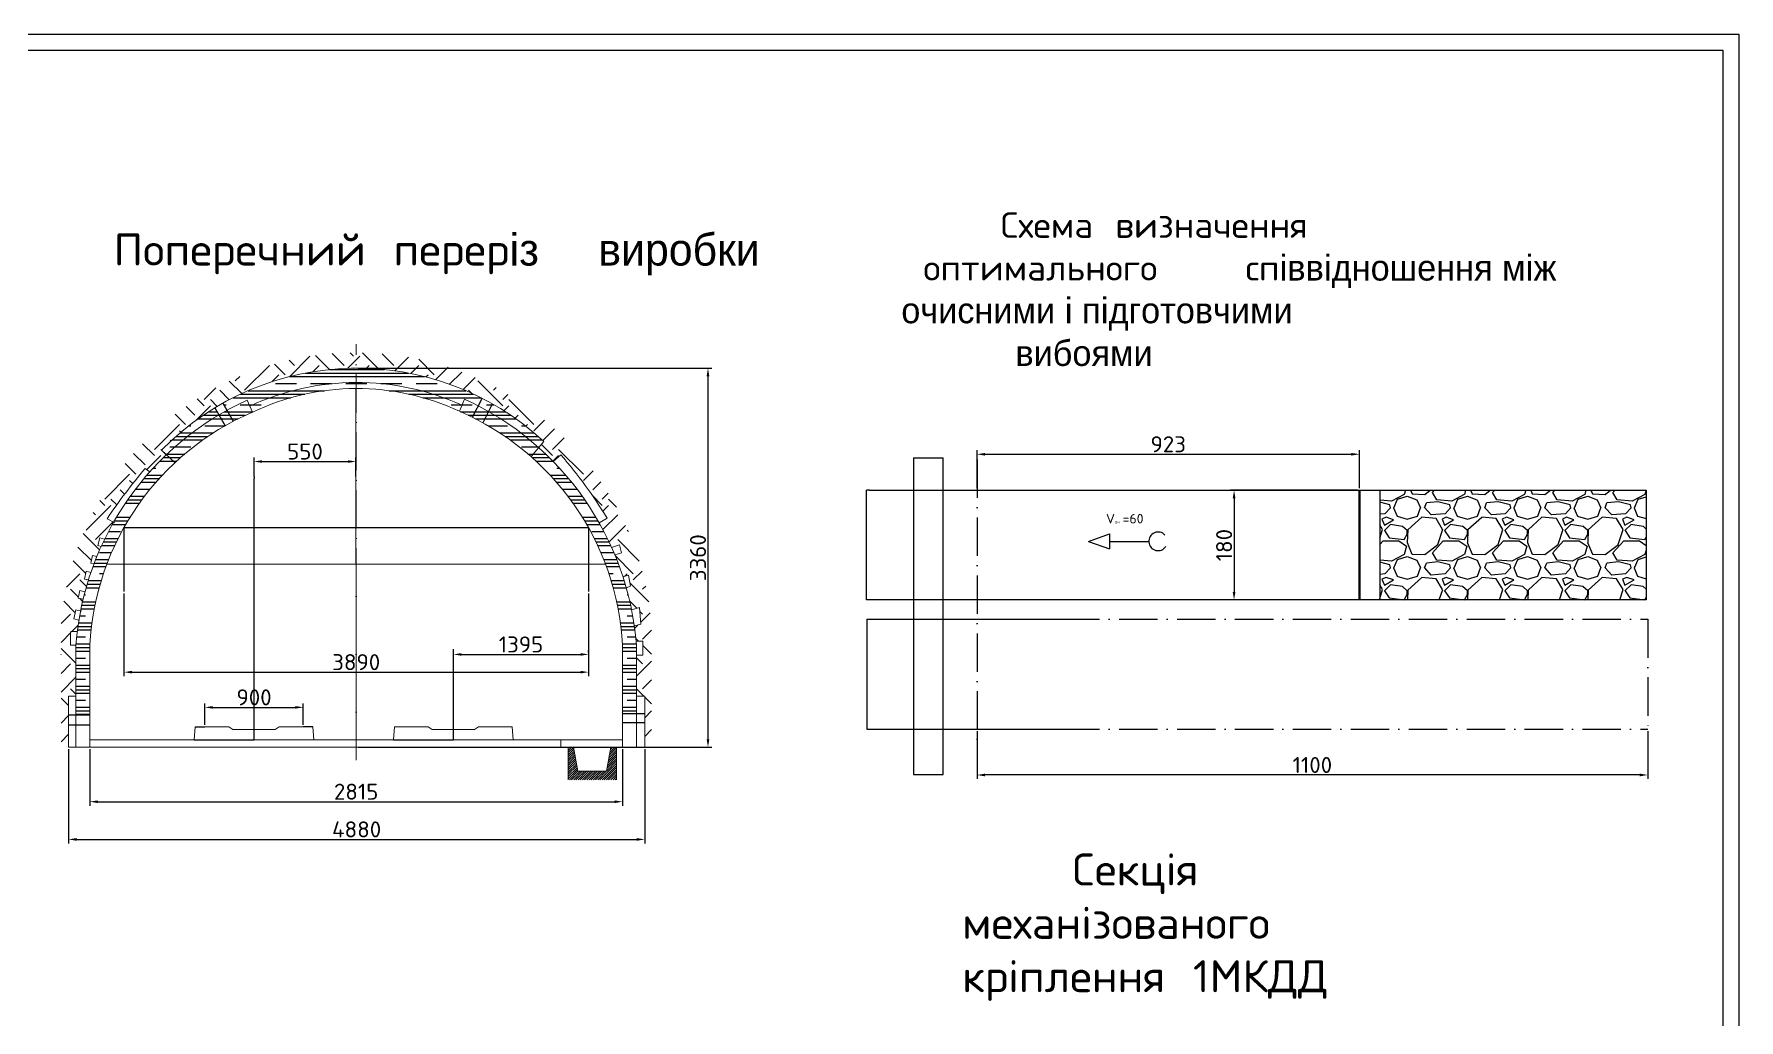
# Model space of a CAD drawing. Header units: millimetres. Extents: x 71 to 912, y 29 to 623.
# Drawn here: x 379 to 912, y 315 to 623 of the extents above; entities that cross this region are included whole.
import ezdxf

# ---------------------------------------------------------------- set-up
doc = ezdxf.new("R2010")
doc.units = ezdxf.units.MM
doc.linetypes.add('ACAD_ISO10W100', pattern=[18, 12, -3, 0, -3])
doc.layers.get('0').update_dxf_attribs({"lineweight": 9})
doc.layers.get('Defpoints').update_dxf_attribs({"lineweight": 9})
doc.layers.add('1', color=7, linetype='Continuous')
doc.layers.add('Заповнення породою простору', color=210, linetype='Continuous', lineweight=30)
doc.layers.add('Рамка', color=7, linetype='Continuous', lineweight=9)
doc.styles.get("Standard").update_dxf_attribs({"font": 'txt.shx'})
doc.dimstyles.new('ISO-25', dxfattribs={"dimtxt": 2.5, "dimasz": 2.5, "dimexe": 1.25, "dimexo": 0.625, "dimtad": 1, "dimtxsty": 'Standard', "dimcen": 2.5, "dimadec": 0, "dimazin": 0, "dimtfac": 1, "dimtmove": 0, "dimatfit": 3, "dimfxl": 1, "dimarcsym": 0})

# ---------------------------------------------------------------- blocks, each defined once
blk = doc.blocks.new('*D58')
at = {"layer": 'Defpoints', "color": 0, "transparency": 16777216}
for p in [(793.11, 491.75), (673.63, 480.5), (793.11, 480.5)]:
    blk.add_point(p, dxfattribs=at)
at = {"layer": 'Заповнення породою простору', "color": 0, "lineweight": -2, "transparency": 16777216}
for p, q in [((673.63, 481.12), (673.63, 493)), ((676.13, 491.75), (790.61, 491.75)), ((793.11, 481.12), (793.11, 493))]:
    blk.add_line(p, q, dxfattribs=at)
at = {"layer": 'Заповнення породою простору', "color": 0, "transparency": 16777216}
for points in [[(676.13, 492.16), (676.13, 491.33), (673.63, 491.75)], [(790.61, 492.16), (790.61, 491.33), (793.11, 491.75)]]:
    blk.add_solid(points, dxfattribs=at)
at = {"layer": 'Заповнення породою простору', "color": 0, "lineweight": 30, "transparency": 16777216, "insert": (733.37, 494.87), "char_height": 2.5, "attachment_point": 5}
blk.add_mtext('{\\H2x;923}', dxfattribs=at)
blk = doc.blocks.new('*D59')
at = {"layer": 'Defpoints', "color": 0, "transparency": 16777216}
for p in [(793.11, 480.5), (753.94, 446.22), (793.11, 446.22)]:
    blk.add_point(p, dxfattribs=at)
at = {"layer": 'Заповнення породою простору', "color": 0, "lineweight": -2, "transparency": 16777216}
for p, q in [((792.49, 480.5), (752.69, 480.5)), ((753.94, 478), (753.94, 448.72)), ((792.49, 446.22), (752.69, 446.22))]:
    blk.add_line(p, q, dxfattribs=at)
at = {"layer": 'Заповнення породою простору', "color": 0, "transparency": 16777216}
for points in [[(753.52, 478), (754.36, 478), (753.94, 480.5)], [(753.52, 448.72), (754.36, 448.72), (753.94, 446.22)]]:
    blk.add_solid(points, dxfattribs=at)
at = {"layer": 'Заповнення породою простору', "color": 0, "lineweight": 30, "transparency": 16777216, "insert": (750.82, 463.36), "char_height": 2.5, "attachment_point": 5, "rotation": 90}
blk.add_mtext('{\\H2x;180}', dxfattribs=at)
blk = doc.blocks.new('*D60')
at = {"layer": 'Defpoints', "color": 0, "transparency": 16777216}
for p in [(673.63, 405.9), (883.18, 405.9), (673.63, 391.55)]:
    blk.add_point(p, dxfattribs=at)
at = {"layer": 'Заповнення породою простору', "color": 0, "lineweight": -2, "transparency": 16777216}
for p, q in [((673.63, 405.27), (673.63, 390.3)), ((883.18, 405.27), (883.18, 390.3)), ((880.68, 391.55), (676.13, 391.55))]:
    blk.add_line(p, q, dxfattribs=at)
at = {"layer": 'Заповнення породою простору', "color": 0, "transparency": 16777216}
for points in [[(676.13, 391.97), (676.13, 391.13), (673.63, 391.55)], [(880.68, 391.97), (880.68, 391.13), (883.18, 391.55)]]:
    blk.add_solid(points, dxfattribs=at)
at = {"layer": 'Заповнення породою простору', "color": 0, "lineweight": 30, "transparency": 16777216, "insert": (778.4, 394.67), "char_height": 2.5, "attachment_point": 5}
blk.add_mtext('{\\H2x;1100}', dxfattribs=at)
blk = doc.blocks.new('*D78')
at = {"layer": 'Defpoints', "color": 0, "transparency": 16777216}
for p in [(463.14, 412.68), (432.36, 406.56), (463.14, 406.56)]:
    blk.add_point(p, dxfattribs=at)
at = {"layer": 'Заповнення породою простору', "color": 0, "lineweight": -2, "transparency": 16777216}
for p, q in [((432.36, 407.18), (432.36, 413.93)), ((434.86, 412.68), (460.64, 412.68)), ((463.14, 407.18), (463.14, 413.93))]:
    blk.add_line(p, q, dxfattribs=at)
at = {"layer": 'Заповнення породою простору', "color": 0, "transparency": 16777216}
for points in [[(434.86, 413.09), (434.86, 412.26), (432.36, 412.68)], [(460.64, 413.09), (460.64, 412.26), (463.14, 412.68)]]:
    blk.add_solid(points, dxfattribs=at)
at = {"layer": 'Заповнення породою простору', "color": 0, "transparency": 16777216, "insert": (447.75, 415.8), "char_height": 2.5, "attachment_point": 5}
blk.add_mtext('{\\H2x;900}', dxfattribs=at)
blk = doc.blocks.new('*D79')
at = {"layer": 'Defpoints', "color": 0, "transparency": 16777216}
for p in [(479.58, 489.47), (447.75, 484.15), (479.58, 484.15)]:
    blk.add_point(p, dxfattribs=at)
at = {"layer": 'Заповнення породою простору', "color": 0, "lineweight": -2, "transparency": 16777216}
for p, q in [((447.75, 484.78), (447.75, 490.72)), ((479.58, 484.78), (479.58, 490.72)), ((450.25, 489.47), (477.08, 489.47))]:
    blk.add_line(p, q, dxfattribs=at)
at = {"layer": 'Заповнення породою простору', "color": 0, "transparency": 16777216}
for points in [[(450.25, 489.89), (450.25, 489.06), (447.75, 489.47)], [(477.08, 489.89), (477.08, 489.06), (479.58, 489.47)]]:
    blk.add_solid(points, dxfattribs=at)
at = {"layer": 'Заповнення породою простору', "color": 0, "transparency": 16777216, "insert": (463.66, 492.6), "char_height": 2.5, "attachment_point": 5}
blk.add_mtext('{\\H2x;550}', dxfattribs=at)
blk = doc.blocks.new('*D81')
at = {"layer": 'Defpoints', "color": 0, "transparency": 16777216}
for p in [(407.08, 448.82), (552.24, 448.82), (552.24, 423.67)]:
    blk.add_point(p, dxfattribs=at)
at = {"layer": 'Заповнення породою простору', "color": 0, "lineweight": -2, "transparency": 16777216}
for p, q in [((407.08, 448.2), (407.08, 422.42)), ((552.24, 448.2), (552.24, 422.42)), ((409.58, 423.67), (549.74, 423.67))]:
    blk.add_line(p, q, dxfattribs=at)
at = {"layer": 'Заповнення породою простору', "color": 0, "transparency": 16777216}
for points in [[(409.58, 424.09), (409.58, 423.26), (407.08, 423.67)], [(549.74, 424.09), (549.74, 423.26), (552.24, 423.67)]]:
    blk.add_solid(points, dxfattribs=at)
at = {"layer": 'Заповнення породою простору', "color": 0, "transparency": 16777216, "insert": (479.66, 426.8), "char_height": 2.5, "attachment_point": 5}
blk.add_mtext('{\\H2x;3890}', dxfattribs=at)
blk = doc.blocks.new('*D82')
at = {"layer": 'Defpoints', "color": 0, "transparency": 16777216}
for p in [(479.65, 518.63), (479.65, 400.22), (589.57, 400.22)]:
    blk.add_point(p, dxfattribs=at)
at = {"layer": 'Заповнення породою простору', "color": 0, "lineweight": -2, "transparency": 16777216}
for p, q in [((480.28, 518.63), (590.82, 518.63)), ((589.57, 516.13), (589.57, 402.72)), ((480.28, 400.22), (590.82, 400.22))]:
    blk.add_line(p, q, dxfattribs=at)
at = {"layer": 'Заповнення породою простору', "color": 0, "transparency": 16777216}
for points in [[(589.15, 516.13), (589.99, 516.13), (589.57, 518.63)], [(589.15, 402.72), (589.99, 402.72), (589.57, 400.22)]]:
    blk.add_solid(points, dxfattribs=at)
at = {"layer": 'Заповнення породою простору', "color": 0, "transparency": 16777216, "insert": (586.45, 459.42), "char_height": 2.5, "attachment_point": 5, "rotation": 90}
blk.add_mtext('{\\H2x;3360}', dxfattribs=at)
blk = doc.blocks.new('*D80')
at = {"layer": 'Defpoints', "color": 0, "transparency": 16777216}
for p in [(510.05, 429.21), (552.24, 429.21), (552.24, 429.21)]:
    blk.add_point(p, dxfattribs=at)
at = {"layer": 'Заповнення породою простору', "color": 0, "lineweight": -2, "transparency": 16777216}
for p, q in [((510.05, 429.84), (510.05, 430.46)), ((512.55, 429.21), (549.74, 429.21)), ((552.24, 429.84), (552.24, 430.46))]:
    blk.add_line(p, q, dxfattribs=at)
at = {"layer": 'Заповнення породою простору', "color": 0, "transparency": 16777216}
for points in [[(512.55, 429.63), (512.55, 428.8), (510.05, 429.21)], [(549.74, 429.63), (549.74, 428.8), (552.24, 429.21)]]:
    blk.add_solid(points, dxfattribs=at)
at = {"layer": 'Заповнення породою простору', "color": 0, "transparency": 16777216, "insert": (531.15, 432.34), "char_height": 2.5, "attachment_point": 5}
blk.add_mtext('{\\H2x;1395}', dxfattribs=at)
blk = doc.blocks.new('*D83')
at = {"layer": 'Defpoints', "color": 0, "transparency": 16777216}
for p in [(389.79, 400.22), (569.79, 400.22), (569.79, 371.42)]:
    blk.add_point(p, dxfattribs=at)
at = {"layer": 'Заповнення породою простору', "color": 0, "lineweight": -2, "transparency": 16777216}
for p, q in [((389.79, 399.59), (389.79, 370.17)), ((569.79, 399.59), (569.79, 370.17)), ((392.29, 371.42), (567.29, 371.42))]:
    blk.add_line(p, q, dxfattribs=at)
at = {"layer": 'Заповнення породою простору', "color": 0, "transparency": 16777216}
for points in [[(392.29, 371.84), (392.29, 371), (389.79, 371.42)], [(567.29, 371.84), (567.29, 371), (569.79, 371.42)]]:
    blk.add_solid(points, dxfattribs=at)
at = {"layer": 'Заповнення породою простору', "color": 0, "transparency": 16777216, "insert": (479.79, 374.55), "char_height": 2.5, "attachment_point": 5}
blk.add_mtext('{\\H2x;4880}', dxfattribs=at)
blk = doc.blocks.new('*D84')
at = {"layer": 'Defpoints', "color": 0, "transparency": 16777216}
for p in [(396.42, 400.22), (562.88, 400.22), (562.88, 383.2)]:
    blk.add_point(p, dxfattribs=at)
at = {"layer": 'Заповнення породою простору', "color": 0, "lineweight": -2, "transparency": 16777216}
for p, q in [((396.42, 399.59), (396.42, 381.95)), ((562.88, 399.59), (562.88, 381.95)), ((398.92, 383.2), (560.38, 383.2))]:
    blk.add_line(p, q, dxfattribs=at)
at = {"layer": 'Заповнення породою простору', "color": 0, "transparency": 16777216}
for points in [[(398.92, 383.62), (398.92, 382.78), (396.42, 383.2)], [(560.38, 383.62), (560.38, 382.78), (562.88, 383.2)]]:
    blk.add_solid(points, dxfattribs=at)
at = {"layer": 'Заповнення породою простору', "color": 0, "transparency": 16777216, "insert": (479.65, 386.33), "char_height": 2.5, "attachment_point": 5}
blk.add_mtext('{\\H2x;2815}', dxfattribs=at)

msp = doc.modelspace()

# ---------------------------------------------------------------- hatches: boundary and pattern name
h = msp.add_hatch()
h.set_pattern_fill('JIS_WOOD', color=0, scale=0.681592, style=0)
h.set_pattern_definition([(45, (-2050.81386, -1163.513), (-0.34079597, 0.34079597), [])])
h.paths.add_polyline_path([(547.528, 400.217), (545.924, 400.217), (545.924, 390.046), (560.999, 390.046), (560.999, 400.217), (559.268, 400.217), (557.915, 392.717), (548.873, 392.717)])
at = {"layer": '1'}
h = msp.add_hatch(dxfattribs=at)
h.set_pattern_fill('EARTH', color=0, scale=1.730706, angle=45, style=0)
h.set_pattern_definition([(45, (-1293.017, -2055.656), (1e-15, 15.542187), [10.989986, -10.989986]), (45, (-1295.931, -2052.742), (1e-15, 15.542187), [10.989986, -10.989986]), (45, (-1298.845, -2049.827), (1e-15, 15.542187), [10.989986, -10.989986]), (135, (-1298.845, -2047.885), (-15.542187, 1e-15), [10.989986, -10.989986]), (135, (-1295.931, -2044.97), (-15.542187, 1e-15), [10.989986, -10.989986]), (135, (-1293.017, -2042.056), (-15.542187, 1e-15), [10.989986, -10.989986])])
h.paths.add_polyline_path([(479.651, 518.632), (479.651, 523.505, 0.3900009), (387.433, 438.618), (387.433, 400.217), (389.791, 400.217), (389.791, 416.121), (392.063, 416.121), (392.063, 432.117), (390.366, 432.117), (390.366, 435.369), (390.481, 436.334), (392.49, 436.334, -0.0097624), (393.005, 439.891), (391.457, 440.296), (392.089, 443.164), (393.53, 442.793, -0.0101326), (394.327, 446.437), (392.817, 446.782), (393.357, 449.212), (394.925, 448.791, -0.0104665), (396.001, 452.492), (394.762, 452.775), (395.302, 455.204), (396.763, 454.812, -0.007667), (397.72, 457.468), (396.761, 457.687), (397.302, 460.117), (398.622, 459.763, -0.0094559), (399.999, 462.96), (398.976, 463.194), (399.517, 465.623), (401.057, 465.211, -0.0163622), (403.867, 470.538), (401.829, 471.624, -0.0280893), (413.679, 487.251), (415.144, 486.225, -0.0204669), (420.385, 491.637), (418.861, 493.073, -0.20002)])
h.paths.add_polyline_path([(479.651, 523.505), (479.651, 518.632, -0.1903202), (538.297, 495.685), (536.7, 493.794, -0.0169439), (541.227, 489.46), (543.614, 491.539, -0.0407844), (558.062, 471.784), (555.567, 470.344, -0.0233625), (559.46, 462.632), (561.884, 463.504), (562.552, 460.967), (560.439, 460.364, -0.0199768), (563, 453.434), (564.728, 454.009), (565.399, 450.491), (564.046, 449.984, -0.0189913), (565.696, 443.157), (568.207, 443.874), (568.628, 438.618), (566.565, 438.142, -0.0130132), (567.133, 433.362), (569.259, 433.362), (569.259, 428.947), (567.239, 428.947), (567.239, 416.167), (569.794, 416.167), (569.794, 400.189), (571.927, 400.189), (571.927, 438.618, 0.3901828)])
h = msp.add_hatch(dxfattribs=at)
h.set_pattern_fill('CLAY', color=0, scale=1.384565, style=0)
h.set_pattern_definition([(0, (-1293.0166, -2055.656), (0, 6.593992), []), (0, (-1293.0166, -2054.557), (0, 6.593992), []), (0, (-1293.0166, -2053.458), (0, 6.593992), []), (0, (-1293.0166, -2051.26), (0, 6.593992), [6.593992, -4.395994])])
h.paths.add_polyline_path([(423.048, 489.129), (420.385, 491.637, 0.1851404), (392.063, 432.117), (392.063, 429.155), (392.063, 410.347), (396.422, 410.347), (396.422, 432.117, -0.1942018)])
h.paths.add_polyline_path([(521.026, 505.106), (519.224, 501.591, -0.2591152), (562.88, 432.117), (562.88, 410.735), (567.239, 410.735), (567.239, 432.117, 0.2478385)])
h.paths.add_polyline_path([(522.234, 507.463), (521.026, 505.106, -0.0523889), (536.7, 493.794), (538.297, 495.685, 0.058288)])
h.paths.add_polyline_path([(521.026, 505.106, 0.0098547), (517.828, 506.856), (515.994, 503.278, -0.0107862), (519.224, 501.591)])
h.paths.add_polyline_path([(517.828, 506.856, 0.0128953), (513.544, 508.954), (511.917, 505.162, -0.0132915), (515.994, 503.278)])
h.paths.add_polyline_path([(519.026, 509.194), (517.828, 506.856, -0.0098547), (521.026, 505.106), (522.234, 507.463, 0.0106323)])
h.paths.add_polyline_path([(479.651, 518.632), (479.651, 514.174, -0.107725), (512.731, 507.058), (513.544, 508.954, -0.0128953), (517.828, 506.856), (519.026, 509.194, 0.119785)])
h.paths.add_polyline_path([(479.651, 514.174), (479.651, 512.28, -0.1103748), (511.917, 505.162), (512.731, 507.058, 0.107725)])
h.paths.add_polyline_path([(479.651, 512.28), (479.651, 514.174, 0.108359), (446.43, 506.795), (447.243, 504.899, -0.1110449)])
h.paths.add_polyline_path([(479.651, 518.632, 0.1276374), (438.003, 507.683), (439.26, 505.487, -0.0193386), (445.616, 508.691), (446.43, 506.795, -0.108359), (479.651, 514.174)])
h.paths.add_polyline_path([(445.616, 508.691, 0.0193386), (439.26, 505.487), (441.234, 502.036, -0.0198046), (447.243, 504.899)])
h.paths.add_polyline_path([(439.26, 505.487, 0.0078887), (436.741, 504.04), (438.686, 500.639, -0.0086411), (441.234, 502.036)])
h.paths.add_polyline_path([(436.741, 504.04), (435.494, 506.22, 0.0620712), (418.861, 493.073), (420.385, 491.637, -0.0559178)])
h.paths.add_polyline_path([(438.686, 500.639), (436.741, 504.04, 0.0559178), (420.385, 491.637), (423.048, 489.129, -0.0579462)])
at = {"layer": 'Заповнення породою простору', "lineweight": 30}
h = msp.add_hatch(dxfattribs=at)
h.set_pattern_fill('GRAVEL', color=0, scale=0.74)
h.set_pattern_definition([(228.01279, (107.1986, 305.7675), (-150.368, -169.164), [2.52874, -250.34558]), (184.96974, (105.5069, 303.8879), (225.5519999, 18.7960011), [4.3394, -429.59996]), (132.51045, (101.1839, 303.512), (187.96, -206.756), [3.05976, -302.91695]), (267.27369, (93.8534, 298.813), (18.796, 375.92), [3.95163, -391.21164]), (292.83365, (93.6655, 294.86585), (-93.98, 225.552), [3.8749, -383.61458]), (357.27369, (95.1691, 291.2946), (-375.92, 18.796), [3.95163, -391.21164]), (37.69424, (99.1163, 291.10665), (-244.348, -187.96), [5.22583, -517.35705]), (72.25533, (103.2514, 294.302), (131.57200004, 413.512), [4.93372, -488.4389]), (121.42957, (104.7551, 299.001), (-150.368, 244.348), [3.96502, -392.53704]), (175.23636, (102.6875, 302.3842), (206.756, -18.796), [4.52668, -221.80713]), (222.39744, (98.1765, 302.76017), (-225.552, -206.756), [5.85398, -579.54412]), (138.81407, (112.4615, 298.625), (-131.572, 112.776), [1.99803, -197.8062]), (171.46923, (110.9578, 299.9408), (244.348, -37.592), [3.80125, -376.32433]), (225, (107.199, 300.505), (-3e-15, -18.796), [2.65815, -23.9234]), (203.1986, (105.8829, 302.7602), (93.98, 37.592), [1.43147, -141.7146]), (291.8014, (104.567, 302.1963), (-18.796, 56.388), [2.0244, -99.19517]), (30.96376, (105.319, 300.3167), (56.388, 37.592), [3.28797, -106.3106]), (161.56505, (108.1384, 302.0083), (37.592, -18.796), [2.37752, -57.06065]), (16.38954, (93.6655, 302.1963), (187.96, 56.388), [3.33065, -329.73532]), (70.34618, (96.8608, 303.1361), (-75.184, -206.756), [2.79423, -276.6284]), (293.1986, (108.1384, 305.7675), (-37.592, 93.98), [2.8629, -140.28316]), (343.61046, (109.2661, 303.1361), (-187.96, 56.388), [3.33065, -329.73532]), (339.44395, (93.6655, 290.5428), (-93.98, 37.592), [3.21186, -157.38123]), (294.77514, (96.6728, 289.415), (-93.9800001, 206.756), [2.69117, -266.4266]), (66.8014, (108.3263, 286.9715), (37.592, 93.98), [2.8629, -140.28316]), (17.35402, (109.4541, 289.603), (-244.348, -75.184), [3.1508, -311.92758]), (69.44395, (99.1163, 286.9715), (-37.592, -93.98), [1.60593, -158.98716]), (101.30993, (107.1986, 286.9715), (-18.796, 75.184), [0.9584, -94.88276]), (165.96376, (107.0106, 287.9113), (56.388, -18.796), [3.8749, -73.623]), (186.009, (103.2514, 288.8511), (187.96, 18.796), [3.59098, -355.5061]), (303.6901, (105.319, 298.625), (-18.796, 37.592), [2.7108, -65.05915]), (353.15723, (106.82266, 296.3695), (319.532, -37.592), [4.73272, -468.53847]), (60.9454, (111.5217, 295.8056), (-75.184, -131.572), [1.93516, -191.5815]), (90, (112.461, 297.497), (-18.796, 18.796), [1.12776, -17.66824]), (120.25644, (102.8755, 289.415), (75.184, -131.572), [2.6112, -258.51116]), (48.01279, (101.5598, 291.6705), (150.368, 169.164), [5.05748, -247.81684]), (0, (104.943, 295.43), (18.796, 18.796), [4.88696, -13.90904]), (325.30485, (109.83, 295.4297), (187.96, -131.5719999), [2.9719, -294.21894]), (254.0546, (112.2735, 293.738), (-18.796, -75.184), [2.73674, -134.1002]), (207.64598, (111.52166, 291.10665), (-357.124, -187.96), [4.45587, -441.13224]), (175.42608, (107.5745, 289.0391), (-244.348, 18.796), [4.71402, -466.68726])])
h.paths.add_polyline_path([(882.684, 446.217), (882.684, 480.496), (799.433, 480.496), (799.433, 446.217)])

# ---------------------------------------------------------------- linework, layer by layer
at = {"color": 0, "lineweight": 30}
for p, q in [((70.667, 623.015), (911.667, 623.015)), ((90.667, 618.015), (906.667, 618.015)), ((90.667, 618.015), (906.667, 618.015)), ((906.667, 618.015), (906.667, 34.015)), ((906.667, 618.015), (906.667, 34.015)), ((911.667, 623.015), (911.667, 29.015)), ((435.494, 506.22), (438.692, 500.63)), ((438.015, 507.662), (441.213, 502.072)), ((516.048, 503.384), (519.026, 509.194)), ((519.291, 501.722), (522.269, 507.532)), ((389.791, 410.347), (396.422, 410.347)), ((562.88, 410.735), (569.794, 410.735)), ((389.791, 407.227), (396.422, 407.227)), ((562.88, 407.955), (569.794, 407.955))]:
    msp.add_line(p, q, dxfattribs=at)
at = {"color": 0}
for p, q in [((906.667, 618.015), (906.667, 618.015)), ((906.667, 618.015), (906.667, 618.015)), ((479.551, 512.279), (479.651, 402.55)), ((447.243, 504.899), (445.616, 508.691)), ((511.917, 505.162), (513.544, 508.954)), ((534.436, 491.113), (538.297, 495.685)), ((422.945, 489.226), (418.861, 493.073)), ((541.227, 489.46), (543.614, 491.539)), ((415.291, 486.123), (413.679, 487.251)), ((404.247, 470.336), (401.829, 471.624)), ((555.567, 470.344), (558.062, 471.784)), ((398.976, 463.194), (399.517, 465.623)), ((399.517, 465.623), (401.057, 465.211)), ((559.46, 462.632), (561.884, 463.504)), ((561.884, 463.504), (562.552, 460.967)), ((396.761, 457.687), (397.302, 460.117)), ((397.302, 460.117), (398.622, 459.763)), ((399.999, 462.96), (398.976, 463.194)), ((562.552, 460.967), (560.439, 460.364)), ((394.762, 452.775), (395.302, 455.204)), ((396.001, 452.492), (394.762, 452.775)), ((395.302, 455.204), (396.763, 454.812)), ((397.72, 457.468), (396.761, 457.687)), ((479.601, 457.414), (401.753, 457.414)), ((479.601, 457.414), (557.552, 457.414)), ((563, 453.434), (564.728, 454.009)), ((564.728, 454.009), (565.399, 450.491)), ((392.817, 446.782), (393.357, 449.212)), ((393.357, 449.212), (394.925, 448.791)), ((565.399, 450.491), (564.046, 449.984)), ((391.457, 440.296), (392.089, 443.164)), ((392.089, 443.164), (393.869, 442.705)), ((394.327, 446.437), (392.817, 446.782)), ((565.696, 443.157), (568.207, 443.874)), ((568.207, 443.874), (568.628, 438.618)), ((393.023, 439.887), (391.457, 440.296)), ((568.628, 438.618), (566.565, 438.142)), ((390.366, 435.369), (390.481, 436.334)), ((390.366, 432.117), (390.366, 435.369)), ((392.063, 432.117), (390.366, 432.117)), ((390.481, 436.334), (392.49, 436.334)), ((392.063, 400.217), (392.063, 432.117)), ((396.422, 400.217), (396.422, 432.117)), ((562.88, 400.217), (562.88, 432.117)), ((567.239, 400.217), (567.239, 432.117)), ((389.791, 416.121), (392.063, 416.121)), ((389.791, 400.217), (389.791, 416.121)), ((567.239, 416.167), (569.794, 416.167)), ((569.794, 416.167), (569.794, 400.217)), ((429.055, 402.55), (429.359, 406.555)), ((429.359, 406.555), (439.892, 406.555)), ((441.14, 405.734), (439.892, 406.555)), ((441.14, 405.734), (447.747, 405.734)), ((454.354, 405.734), (447.747, 405.734)), ((454.354, 405.734), (455.602, 406.555)), ((466.135, 406.555), (455.602, 406.555)), ((466.438, 402.55), (466.135, 406.555)), ((491.361, 402.55), (491.664, 406.555)), ((491.664, 406.555), (502.197, 406.555)), ((503.445, 405.734), (502.197, 406.555)), ((503.445, 405.734), (510.052, 405.734)), ((516.659, 405.734), (510.052, 405.734)), ((516.659, 405.734), (517.907, 406.555)), ((528.44, 406.555), (517.907, 406.555)), ((528.744, 402.55), (528.44, 406.555)), ((389.791, 400.217), (569.794, 400.189)), ((392.063, 400.217), (567.239, 400.217)), ((543.563, 402.55), (396.422, 402.55)), ((441.343, 402.55), (477.688, 402.55)), ((479.651, 402.55), (459.516, 402.55)), ((545.924, 400.217), (545.924, 390.046)), ((560.999, 390.046), (560.999, 400.217))]:
    msp.add_line(p, q, dxfattribs=at)
at = {"color": 0, "linetype": 'ACAD_ISO10W100'}
msp.add_line((479.651, 396.132), (479.651, 526.144), dxfattribs=at)
at = {"color": 0}
for points in [[(392.063, 432.117), (392.063, 432.117), (392.063, 429.155), (392.063, 429.155)], [(547.528, 400.217), (559.268, 400.217), (557.915, 392.717), (548.873, 392.717)]]:
    msp.add_lwpolyline(points, close=True, dxfattribs=at)
for points in [[(567.133, 433.362), (569.259, 433.362), (569.259, 428.947), (567.239, 428.947)], [(543.563, 400.217), (543.563, 402.55), (562.88, 402.55), (562.88, 400.217)]]:
    msp.add_lwpolyline(points, dxfattribs=at)
for centre, radius, start, end in [((479.923, 432.913), 85.72, 47.07941, 135.42624), ((479.867, 434.738), 79.436, 65.56187, 114.89331), ((479.859, 436.527), 75.752, 64.96339, 115.50324), ((483.841, 424.943), 92.058, 114.53331, 175.53082), ((475.029, 424.859), 92.495, 4.5005, 65.39267), ((480.36, 427.64), 84.057, 113.20246, 176.94711), ((478.522, 427.562), 84.48, 3.09048, 66.71528), ((429.941, 393.249), 150.275, 31.50711, 40.84902), ((546.721, 374.055), 174.681, 139.60813, 146.04402)]:
    msp.add_arc(centre, radius, start, end, dxfattribs=at)
at = {"layer": 'Заповнення породою простору', "color": 0}
for p, q in [((653.737, 490.635), (653.737, 391.724)), ((653.737, 490.635), (663.085, 490.635)), ((663.085, 490.313), (663.085, 490.635)), ((663.085, 391.724), (663.085, 490.313)), ((447.745, 484.778), (447.745, 484.153)), ((447.745, 402.55), (447.745, 484.153)), ((447.745, 484.153), (447.745, 484.153)), ((639.111, 446.217), (639.111, 480.496)), ((640.08, 480.496), (639.111, 480.496)), ((640.08, 480.496), (882.684, 480.496)), ((882.684, 480.496), (882.684, 446.217)), ((407.083, 468.824), (407.083, 448.824)), ((407.083, 468.824), (552.24, 468.824)), ((552.24, 468.824), (552.24, 448.824)), ((882.684, 446.217), (639.111, 446.217)), ((639.241, 440.177), (639.241, 405.897)), ((883.083, 440.177), (883.177, 440.177)), ((510.051, 429.837), (510.051, 430.899)), ((510.051, 429.212), (510.051, 429.837)), ((510.051, 428.587), (510.051, 429.212)), ((510.051, 402.55), (510.051, 428.587)), ((429.359, 406.555), (432.359, 406.555)), ((466.135, 406.555), (463.135, 406.555)), ((429.055, 402.55), (447.745, 402.55)), ((491.361, 402.55), (510.051, 402.55)), ((653.737, 391.724), (663.085, 391.724))]:
    msp.add_line(p, q, dxfattribs=at)
at = {"layer": 'Заповнення породою простору', "color": 0, "linetype": 'ACAD_ISO10W100', "lineweight": 30}
for p, q in [((673.626, 490.092), (673.626, 390.374)), ((699.915, 440.177), (883.083, 440.177)), ((883.177, 440.177), (883.177, 405.897)), ((699.911, 405.897), (883.177, 405.897))]:
    msp.add_line(p, q, dxfattribs=at)
at = {"layer": 'Заповнення породою простору', "color": 0, "lineweight": 70}
msp.add_line((793.11, 480.496), (793.11, 446.217), dxfattribs=at)
at = {"layer": 'Заповнення породою простору', "color": 0, "lineweight": 30}
for p, q in [((799.433, 480.496), (799.433, 446.217)), ((708.502, 464.541), (715.027, 466.921)), ((708.502, 464.541), (715.027, 462.178)), ((715.027, 466.921), (715.027, 462.178)), ((715.027, 464.541), (727.29, 464.541)), ((639.241, 440.177), (699.915, 440.177)), ((639.241, 405.897), (699.911, 405.897))]:
    msp.add_line(p, q, dxfattribs=at)
msp.add_arc((730.199, 464.541), 2.909, 42.40111, 326.47333, dxfattribs=at)
at = {"layer": 'Рамка', "color": 0, "lineweight": 30}
for p, q in [((90.667, 618.015), (906.667, 618.015)), ((906.667, 618.015), (906.667, 34.015))]:
    msp.add_line(p, q, dxfattribs=at)

# ---------------------------------------------------------------- texts
at = {"layer": 'Заповнення породою простору', "color": 0, "lineweight": 30, "attachment_point": 1}
for s, width, insert, char_height in [('  {\\H0.8x;  Схема визначення                  оптимального    сп\\fArial|b0|i0|c204|p34;і\\Ftxt|c204;вв\\fArial|b0|i0|c204|p34;і\\Ftxt|c204;дношення м\\fArial|b0|i0|c204|p34;і\\Ftxt|c204;ж очисними \\fArial|b0|i0|c204|p34;і\\Ftxt|c204; п\\fArial|b0|i0|c204|p34;і\\Ftxt|c204;дготовчими \\P            вибоями                                           }', 241.02767, (649.969, 567.354), 10), ('\\P\\P{\\H2.8571x;\\P  Поперечний перер\\fArial|b0|i0|c204|p34;і\\Ftxt|c204;з     виробки}', 211.59629, (386.615, 589.04), 3.5), ('V{\\H0.33333x;оч }=60', 15.36, (713.92, 473.127), 3)]:
    msp.add_mtext_dynamic_manual_height_columns(s, width=width, gutter_width=12.5, heights=[0], dxfattribs=dict(at, insert=insert, char_height=char_height))
at = {"layer": 'Заповнення породою простору', "color": 0, "insert": (668.944, 367.027), "char_height": 5, "attachment_point": 1}
msp.add_mtext_dynamic_manual_height_columns('  {\\H2x;   Секцiя         механiзованого \\Pкрiплення 1МКДД}', width=195.54642, gutter_width=12.5, heights=[0], dxfattribs=at)

# ---------------------------------------------------------------- dimensions: what is measured, and where the dimension line sits
at = {"layer": 'Заповнення породою простору', "color": 0}
dim = msp.add_linear_dim(base=(589.571, 400.217), p1=(479.651, 518.632), p2=(479.651, 400.217), angle=90, text='{\\H2x;3360}', dimstyle='ISO-25', dxfattribs=at)
dim.commit()
dim.dimension.update_dxf_attribs({"geometry": '*D82', "text_midpoint": (586.446, 459.424)})
at = {"layer": 'Заповнення породою простору', "color": 0, "lineweight": 30}
for base, p1, p2, text, picture, middle in [((793.11, 491.747), (673.626, 480.496), (793.11, 480.496), '{\\H2x;923}', '*D58', (733.368, 494.872)), ((673.626, 391.549), (883.177, 405.897), (673.626, 405.897), '{\\H2x;1100}', '*D60', (778.401, 394.674))]:
    dim = msp.add_linear_dim(base=base, p1=p1, p2=p2, text=text, dimstyle='ISO-25', dxfattribs=at)
    dim.commit()
    dim.dimension.update_dxf_attribs({"geometry": picture, "text_midpoint": middle})
at = {"layer": 'Заповнення породою простору', "color": 0}
for base, p1, p2, text, picture, middle in [((479.576, 489.473), (447.745, 484.153), (479.576, 484.153), '{\\H2x;550}', '*D79', (463.661, 492.598)), ((552.24, 423.672), (407.083, 448.824), (552.24, 448.824), '{\\H2x;3890}', '*D81', (479.662, 426.797)), ((552.24, 429.212), (510.051, 429.212), (552.24, 429.212), '{\\H2x;1395}', '*D80', (531.145, 432.337)), ((463.135, 412.677), (432.359, 406.555), (463.135, 406.555), '{\\H2x;900}', '*D78', (447.747, 415.802)), ((569.794, 371.421), (389.791, 400.217), (569.794, 400.217), '{\\H2x;4880}', '*D83', (479.792, 374.546)), ((562.88, 383.2), (396.422, 400.217), (562.88, 400.217), '{\\H2x;2815}', '*D84', (479.651, 386.325))]:
    dim = msp.add_linear_dim(base=base, p1=p1, p2=p2, text=text, dimstyle='ISO-25', dxfattribs=at)
    dim.commit()
    dim.dimension.update_dxf_attribs({"geometry": picture, "text_midpoint": middle})
at = {"layer": 'Заповнення породою простору', "color": 0, "lineweight": 30}
dim = msp.add_linear_dim(base=(753.941, 446.217), p1=(793.11, 480.496), p2=(793.11, 446.217), angle=90, text='{\\H2x;180}', dimstyle='ISO-25', dxfattribs=at)
dim.commit()
dim.dimension.update_dxf_attribs({"geometry": '*D59', "text_midpoint": (750.816, 463.357)})

doc.saveas('drawing.dxf')
